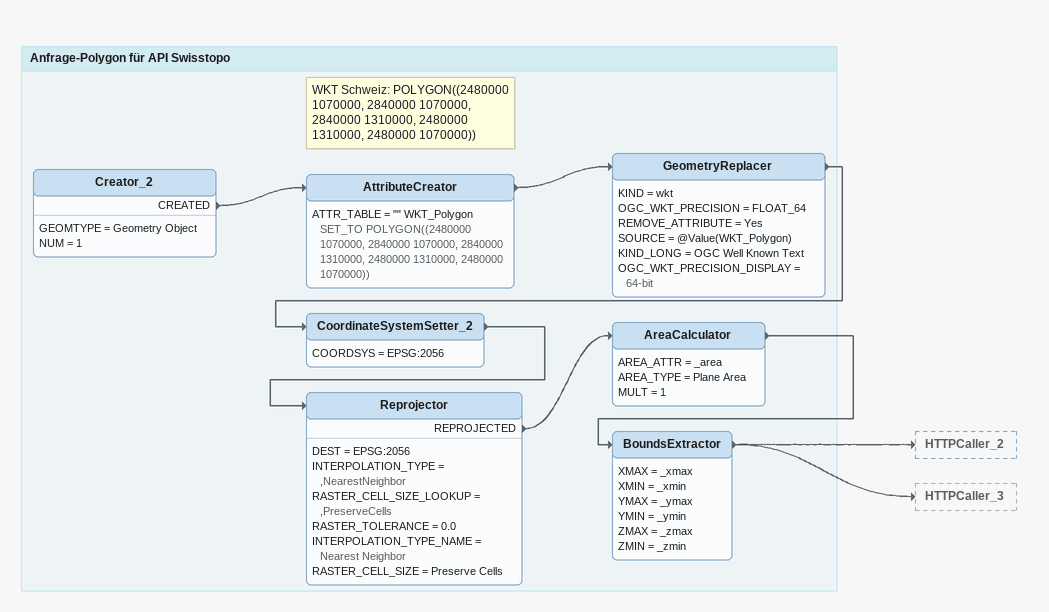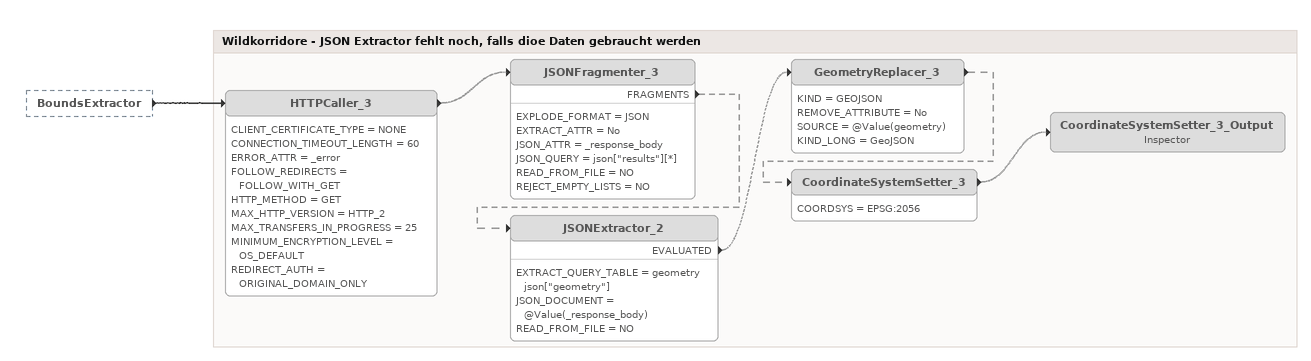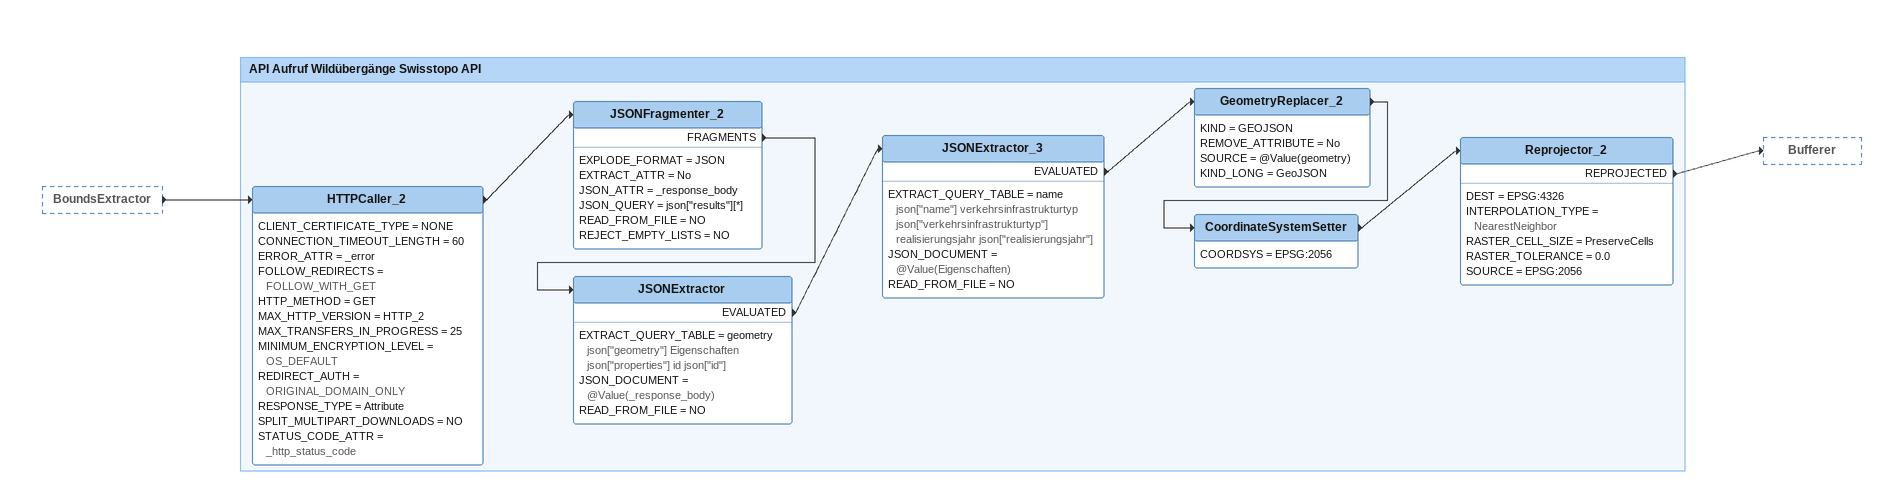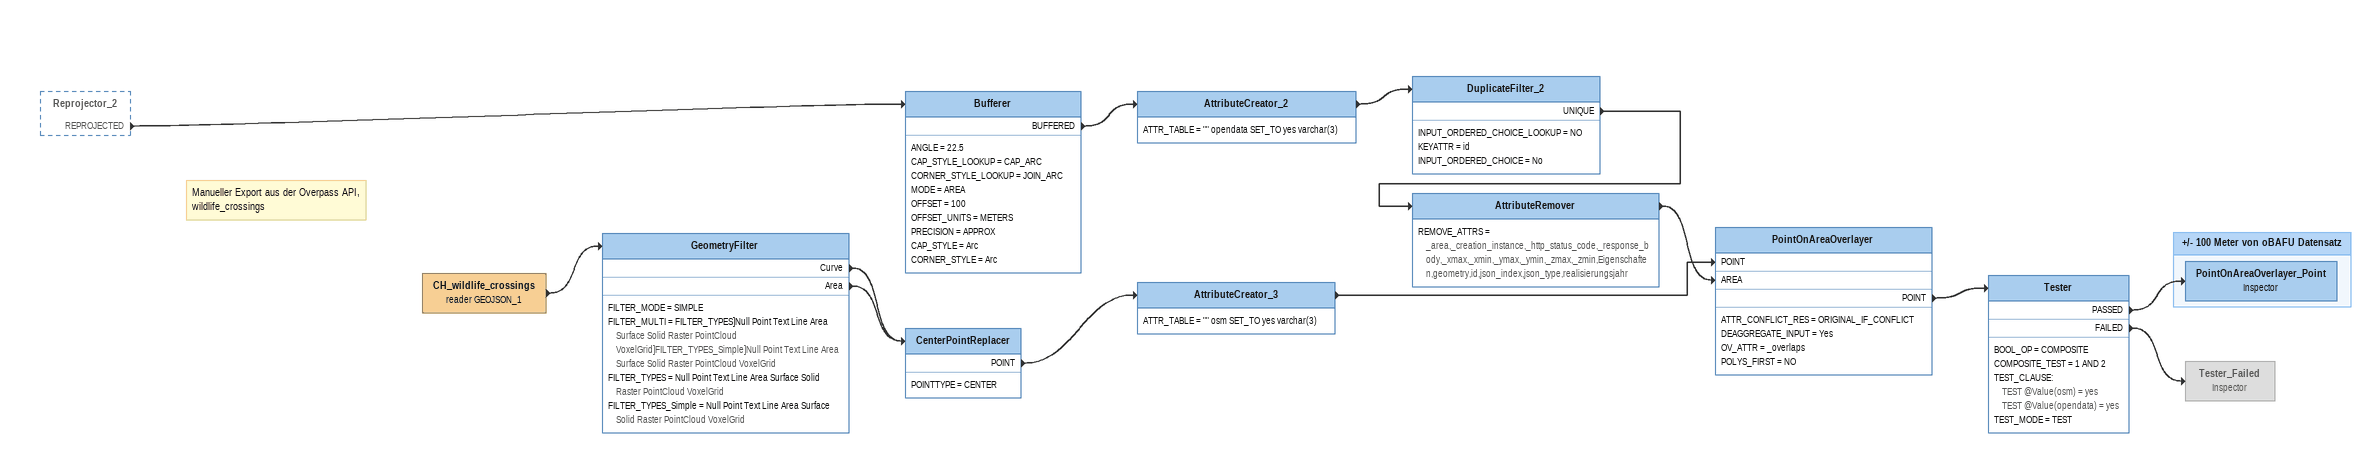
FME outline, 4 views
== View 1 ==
Bookmark: Anfrage-Polygon für API Swisstopo
Creator_2
    GEOMTYPE = Geometry Object
    NUM = 1
    CREATED -> AttributeCreator
Note: WKT Schweiz: POLYGON((2480000 1070000, 2840000 1070000, 2840000 1310000, 2480000 1310000, 2480000 1070000))
AttributeCreator
    ATTR_TABLE = "" WKT_Polygon SET_TO POLYGON((2480000 1070000, 2840000 1070000, 2840000 1310000, 2480000 1310000, 2480000 1070000))
    -> GeometryReplacer
GeometryReplacer
    KIND = wkt
    OGC_WKT_PRECISION = FLOAT_64
    REMOVE_ATTRIBUTE = Yes
    SOURCE = @Value(WKT_Polygon)
    KIND_LONG = OGC Well Known Text
    OGC_WKT_PRECISION_DISPLAY = 64-bit
    -> CoordinateSystemSetter_2
CoordinateSystemSetter_2
    COORDSYS = EPSG:2056
    -> Reprojector
Reprojector
    DEST = EPSG:2056
    INTERPOLATION_TYPE = ,NearestNeighbor
    RASTER_CELL_SIZE_LOOKUP = ,PreserveCells
    RASTER_TOLERANCE = 0.0
    INTERPOLATION_TYPE_NAME = Nearest Neighbor
    RASTER_CELL_SIZE = Preserve Cells
    REPROJECTED -> AreaCalculator
AreaCalculator
    AREA_ATTR = _area
    AREA_TYPE = Plane Area
    MULT = 1
    -> BoundsExtractor
BoundsExtractor
    XMAX = _xmax
    XMIN = _xmin
    YMAX = _ymax
    YMIN = _ymin
    ZMAX = _zmax
    ZMIN = _zmin
    -> HTTPCaller_2
    -> HTTPCaller_3

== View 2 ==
BoundsExtractor [outside]
    -> HTTPCaller_3

Bookmark: Wildkorridore - JSON Extractor fehlt noch, falls dioe Daten gebraucht werden
HTTPCaller_3 [off]
    CLIENT_CERTIFICATE_TYPE = NONE
    CONNECTION_TIMEOUT_LENGTH = 60
    ERROR_ATTR = _error
    FOLLOW_REDIRECTS = FOLLOW_WITH_GET
    HTTP_METHOD = GET
    MAX_HTTP_VERSION = HTTP_2
    MAX_TRANSFERS_IN_PROGRESS = 25
    MINIMUM_ENCRYPTION_LEVEL = OS_DEFAULT
    REDIRECT_AUTH = ORIGINAL_DOMAIN_ONLY
    -> JSONFragmenter_3 [off]
JSONFragmenter_3 [off]
    EXPLODE_FORMAT = JSON
    EXTRACT_ATTR = No
    JSON_ATTR = _response_body
    JSON_QUERY = json["results"][*]
    READ_FROM_FILE = NO
    REJECT_EMPTY_LISTS = NO
    FRAGMENTS -> JSONExtractor_2 [off]
JSONExtractor_2 [off]
    EXTRACT_QUERY_TABLE = geometry json["geometry"]
    JSON_DOCUMENT = @Value(_response_body)
    READ_FROM_FILE = NO
    EVALUATED -> GeometryReplacer_3 [off]
GeometryReplacer_3 [off]
    KIND = GEOJSON
    REMOVE_ATTRIBUTE = No
    SOURCE = @Value(geometry)
    KIND_LONG = GeoJSON
    -> CoordinateSystemSetter_3 [off]
CoordinateSystemSetter_3 [off]
    COORDSYS = EPSG:2056
    -> CoordinateSystemSetter_3_Output [off]
CoordinateSystemSetter_3_Output: Inspector [off]

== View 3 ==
BoundsExtractor [outside]
    -> HTTPCaller_2

Bookmark: API Aufruf Wildübergänge Swisstopo API
HTTPCaller_2
    CLIENT_CERTIFICATE_TYPE = NONE
    CONNECTION_TIMEOUT_LENGTH = 60
    ERROR_ATTR = _error
    FOLLOW_REDIRECTS = FOLLOW_WITH_GET
    HTTP_METHOD = GET
    MAX_HTTP_VERSION = HTTP_2
    MAX_TRANSFERS_IN_PROGRESS = 25
    MINIMUM_ENCRYPTION_LEVEL = OS_DEFAULT
    REDIRECT_AUTH = ORIGINAL_DOMAIN_ONLY
    RESPONSE_TYPE = Attribute
    SPLIT_MULTIPART_DOWNLOADS = NO
    STATUS_CODE_ATTR = _http_status_code
    -> JSONFragmenter_2
JSONFragmenter_2
    EXPLODE_FORMAT = JSON
    EXTRACT_ATTR = No
    JSON_ATTR = _response_body
    JSON_QUERY = json["results"][*]
    READ_FROM_FILE = NO
    REJECT_EMPTY_LISTS = NO
    FRAGMENTS -> JSONExtractor
JSONExtractor
    EXTRACT_QUERY_TABLE = geometry json["geometry"] Eigenschaften json["properties"] id json["id"]
    JSON_DOCUMENT = @Value(_response_body)
    READ_FROM_FILE = NO
    EVALUATED -> JSONExtractor_3
JSONExtractor_3
    EXTRACT_QUERY_TABLE = name json["name"] verkehrsinfrastrukturtyp json["verkehrsinfrastrukturtyp"] realisierungsjahr json["realisierungsjahr"]
    JSON_DOCUMENT = @Value(Eigenschaften)
    READ_FROM_FILE = NO
    EVALUATED -> GeometryReplacer_2
GeometryReplacer_2
    KIND = GEOJSON
    REMOVE_ATTRIBUTE = No
    SOURCE = @Value(geometry)
    KIND_LONG = GeoJSON
    -> CoordinateSystemSetter
CoordinateSystemSetter
    COORDSYS = EPSG:2056
    -> Reprojector_2
Reprojector_2
    DEST = EPSG:4326
    INTERPOLATION_TYPE = NearestNeighbor
    RASTER_CELL_SIZE = PreserveCells
    RASTER_TOLERANCE = 0.0
    SOURCE = EPSG:2056
    REPROJECTED -> Bufferer

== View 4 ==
Reprojector_2 [outside]
    REPROJECTED -> Bufferer
Bufferer
    ANGLE = 22.5
    CAP_STYLE_LOOKUP = CAP_ARC
    CORNER_STYLE_LOOKUP = JOIN_ARC
    MODE = AREA
    OFFSET = 100
    OFFSET_UNITS = METERS
    PRECISION = APPROX
    CAP_STYLE = Arc
    CORNER_STYLE = Arc
    BUFFERED -> AttributeCreator_2
AttributeCreator_2
    ATTR_TABLE = "" opendata SET_TO yes varchar(3)
    -> DuplicateFilter_2
DuplicateFilter_2
    INPUT_ORDERED_CHOICE_LOOKUP = NO
    KEYATTR = id
    INPUT_ORDERED_CHOICE = No
    UNIQUE -> AttributeRemover
AttributeRemover
    REMOVE_ATTRS = _area,_creation_instance,_http_status_code,_response_body,_xmax,_xmin,_ymax,_ymin,_zmax,_zmin,Eigenschaften,geometry,id,json_index,json_type,realisierungsjahr
    -> PointOnAreaOverlayer [AREA]
Note: Manueller Export aus der Overpass API, wildlife_crossings
CH_wildlife_crossings (reader GEOJSON_1)
    -> GeometryFilter
GeometryFilter
    FILTER_MODE = SIMPLE
    FILTER_MULTI = FILTER_TYPES]Null Point Text Line Area Surface Solid Raster PointCloud VoxelGrid]FILTER_TYPES_Simple]Null Point Text Line Area Surface Solid Raster PointCloud VoxelGrid
    FILTER_TYPES = Null Point Text Line Area Surface Solid Raster PointCloud VoxelGrid
    FILTER_TYPES_Simple = Null Point Text Line Area Surface Solid Raster PointCloud VoxelGrid
    Curve -> CenterPointReplacer
    Area -> CenterPointReplacer
CenterPointReplacer
    POINTTYPE = CENTER
    POINT -> AttributeCreator_3
AttributeCreator_3
    ATTR_TABLE = "" osm SET_TO yes varchar(3)
    -> PointOnAreaOverlayer [POINT]
PointOnAreaOverlayer
    ATTR_CONFLICT_RES = ORIGINAL_IF_CONFLICT
    DEAGGREGATE_INPUT = Yes
    OV_ATTR = _overlaps
    POLYS_FIRST = NO
    POINT -> Tester
Tester
    BOOL_OP = COMPOSITE
    COMPOSITE_TEST = 1 AND 2
    TEST_CLAUSE:
      TEST @Value(osm) = yes
      TEST @Value(opendata) = yes
    TEST_MODE = TEST
    PASSED -> PointOnAreaOverlayer_Point
    FAILED -> Tester_Failed
Tester_Failed: Inspector [off]

Bookmark: +/- 100 Meter von oBAFU Datensatz
PointOnAreaOverlayer_Point: Inspector
